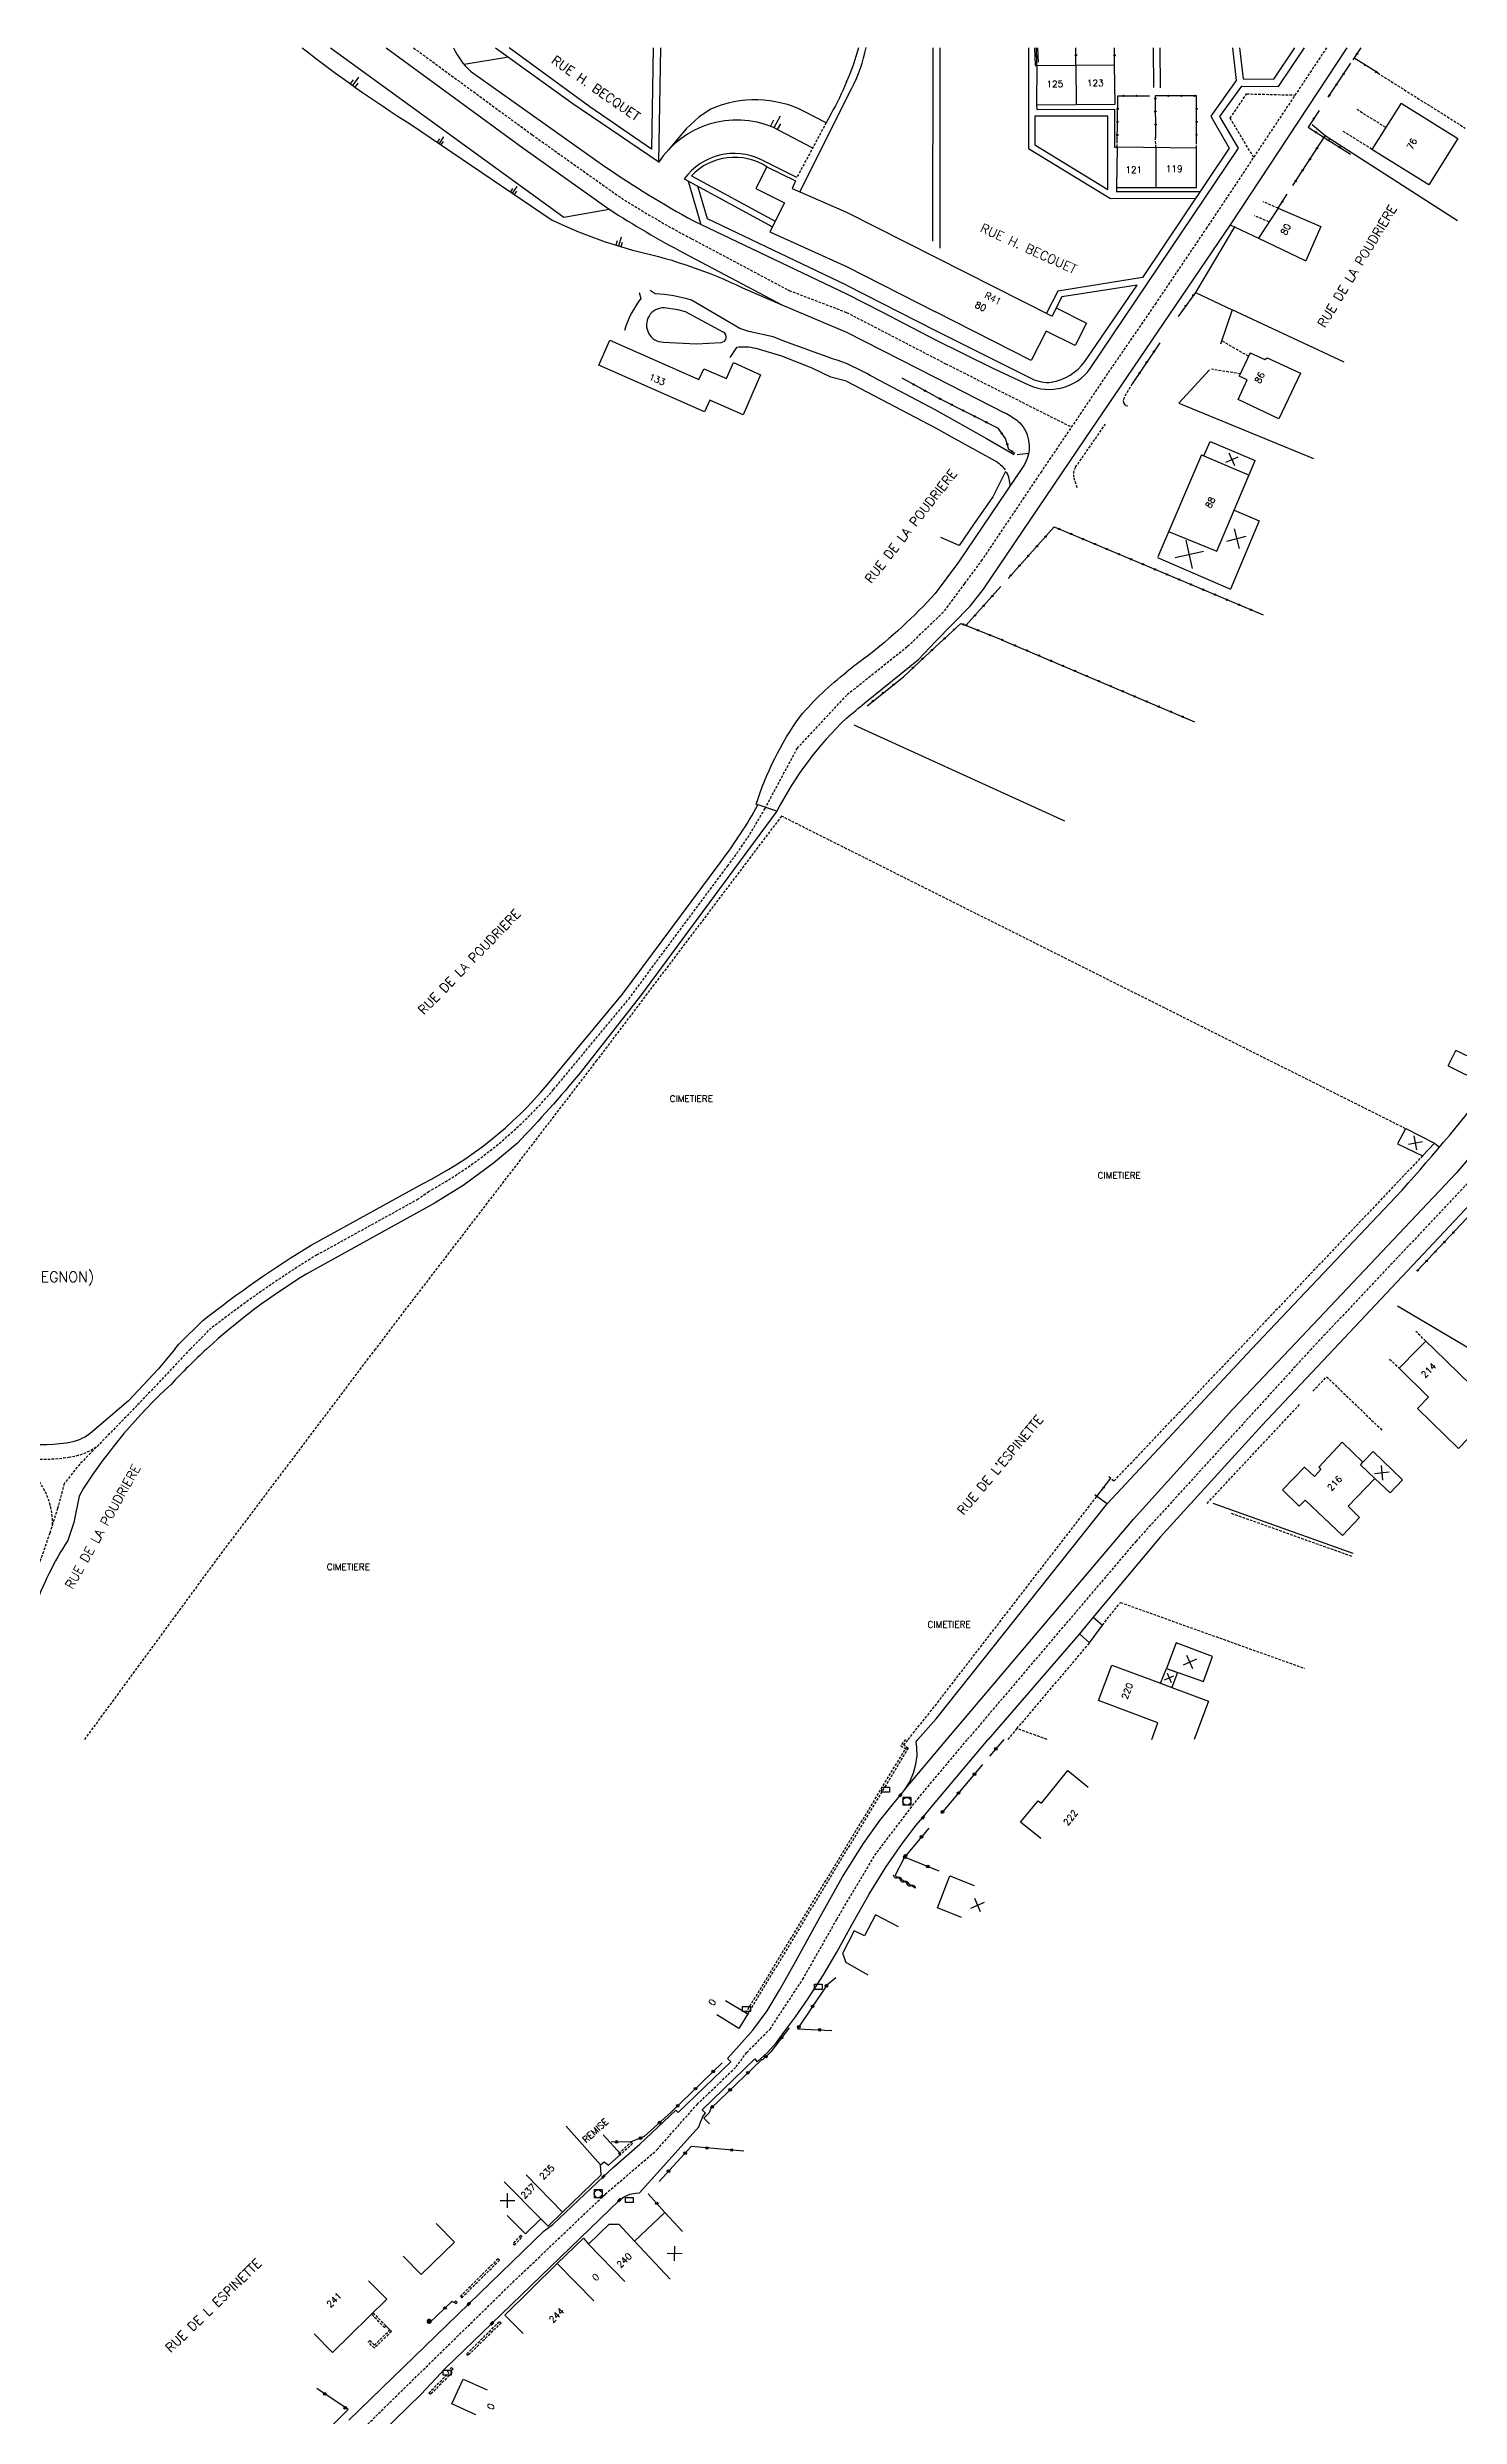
# Model space of a CAD drawing. Header units: millimetres. Extents: x 113000 to 114000, y 124000 to 125000.
# Drawn here: x 113346.5 to 113617.7, y 124544.9 to 125000.1 of the extents above; entities that cross this region are included whole.
import ezdxf
from ezdxf.enums import TextEntityAlignment as Align

# ---------------------------------------------------------------- set-up
doc = ezdxf.new("R2010")
doc.units = ezdxf.units.MM
doc.linetypes.add('DASHED', pattern=[0.75, 0.5, -0.25])
doc.layers.get('0').update_dxf_attribs({"linetype": 'CONTINUOUS'})
for name, color, linetype in [('W0001', 6, 'DASHED'), ('W0008', 7, 'CONTINUOUS'), ('W0100', 7, 'CONTINUOUS'), ('W0105', 7, 'CONTINUOUS'), ('W0112', 1, 'DASHED'), ('W0211', 2, 'CONTINUOUS'), ('W0310', 3, 'CONTINUOUS'), ('W0322', 7, 'CONTINUOUS'), ('W0400', 7, 'CONTINUOUS'), ('W0420', 7, 'CONTINUOUS'), ('W0980', 7, 'CONTINUOUS'), ('W0984', 7, 'CONTINUOUS'), ('W0989', 7, 'CONTINUOUS'), ('W0991', 7, 'CONTINUOUS'), ('W1102', 7, 'CONTINUOUS'), ('W1471', 7, 'CONTINUOUS'), ('W1473', 7, 'CONTINUOUS')]:
    doc.layers.add(name, color=color, linetype=linetype)
doc.styles.get("Standard").update_dxf_attribs({"font": 'romans.shx', "width": 0.85})

# ---------------------------------------------------------------- blocks, each defined once
blk = doc.blocks.new('t322o')
at = {"color": 0, "linetype": 'Continuous'}
for radius in [0.25, 0.15]:
    blk.add_circle((0, 0), radius, dxfattribs=at)
blk = doc.blocks.new('t310o')
at = {"color": 0, "linetype": 'Continuous'}
for centre, start, end in [((-0.5, 0.38), 216.8699, 323.1304), ((0.5, -0.37), 36.8699, 143.1303)]:
    blk.add_arc(centre, 0.625, start, end, dxfattribs=at)
blk = doc.blocks.new('t991o')
at = {"color": 0, "linetype": 'Continuous'}
for p, q in [((-1, 1), (1, -1)), ((-1, -1), (1, 1))]:
    blk.add_line(p, q, dxfattribs=at)
blk = doc.blocks.new('T420')
for p, q in [((0.75, 0.75), (-0.75, 0.75)), ((-0.75, 0.75), (-0.75, -0.75)), ((0.75, 0.75), (0.75, -0.75)), ((0.75, -0.75), (-0.75, -0.75))]:
    blk.add_line(p, q)
blk.add_ellipse((0, 0), major_axis=(-0.53, 0.53), ratio=1, start_param=3.926991, end_param=10.210176)
blk = doc.blocks.new('T400')
for p, q in [((-0.15, 0.3), (0.15, 0.3)), ((-0.15, -0.25), (-0.15, 0.3)), ((-0.15, 0.15), (0.15, 0.15)), ((-0.15, 0), (0.15, 0)), ((0.15, 0.3), (0.15, -0.25)), ((-0.15, -0.15), (0.15, -0.15)), ((-0.15, -0.25), (-0.15, -0.3)), ((-0.15, -0.3), (0.15, -0.3)), ((0.15, -0.3), (0.15, -0.25))]:
    blk.add_line(p, q)
blk = doc.blocks.new('OH01')
at = {"layer": 'W0322', "color": 0}
for radius in [0.25, 0.15]:
    blk.add_circle((0, 0), radius, dxfattribs=at)
blk = doc.blocks.new('BB06')
for p, q in [((-1, -1), (1, 1)), ((-1, 1), (1, -1))]:
    blk.add_line(p, q)
blk = doc.blocks.new('TP15')
at = {"color": 0}
for p, q in [((-0.29, 0.5), (-0.29, 0)), ((0, 1), (0, 0)), ((0.29, 0.5), (0.29, 0))]:
    blk.add_line(p, q, dxfattribs=at)
blk = doc.blocks.new('T1471')
at = {"color": 0, "linetype": 'Continuous', "flags": 128}
blk.add_lwpolyline([(-0.75, -0.5), (-0.75, 0.5), (0.75, 0.5), (0.75, -0.5), (-0.75, -0.5)], dxfattribs=at)
blk = doc.blocks.new('T1473')
at = {"color": 0, "linetype": 'Continuous', "const_width": 0.5, "flags": 128}
blk.add_lwpolyline([(-0.25, 0, 1), (0.25, 0, 1)], format="xyb", close=True, dxfattribs=at)

msp = doc.modelspace()

# ---------------------------------------------------------------- linework, layer by layer
at = {"layer": 'W0001'}
for points in [[(113416.83, 125000), (113439.62, 124983.29), (113456.14, 124971.56, 0.022189), (113470.25, 124963.31), (113488.99, 124953.37), (113500, 124949.16)], [(113373.96, 124750), (113377.8, 124753.85, -0.028119), (113398.28, 124768.1), (113417.54, 124778.72), (113419.66, 124780.22, 0.090863), (113443.73, 124799.87), (113458.16, 124817.25), (113477.14, 124842.79, 0.036703), (113484.31, 124853.82), (113490.52, 124865.39), (113500, 124875.59)], [(113347.49, 124716.26, 0.158981), (113344.99, 124724.52), (113343.54, 124725.77), (113340.84, 124727.63), (113328.26, 124733.59), (113327.13, 124734.08), (113327.13, 124734.08, 0.010328), (113317.8, 124737.46, 0.166914), (113309.83, 124737.45, 0.027875), (113296.05, 124732.59, -0.034037), (113283.41, 124729.03, -0.311352), (113257.89, 124736.78, -0.296456)], [(113356.12, 124731.36, -0.123509), (113350.59, 124729.22, -0.117504), (113334.75, 124730.51, 0.010328)]]:
    msp.add_lwpolyline(points, format="xyb", dxfattribs=at)
for points in [[(113592.19, 125000), (113569.19, 124965.46), (113559.43, 124950.99), (113550.14, 124937.43), (113537.43, 124918.62), (113526.05, 124901.67), (113522.64, 124897.06), (113518.58, 124891.57), (113511.65, 124884.9), (113500, 124875.59)], [(113578.19, 124978.97), (113573.68, 124986.47), (113576.82, 124991.15), (113586.15, 124990.93)], [(113500, 124949.16), (113519.02, 124939.31), (113543.19, 124927.14)], [(113705.77, 124928.26), (113693.05, 124906.33), (113676.15, 124878.13), (113667.16, 124863.62), (113655.91, 124844.3), (113646.95, 124826.87), (113634.88, 124803.83), (113628.27, 124792.81), (113621.8, 124784.54), (113589.23, 124750)], [(113373.96, 124750), (113363.74, 124739.15), (113352.73, 124727.89), (113349.73, 124724.14), (113348.48, 124719.39), (113346.98, 124714.64), (113344.73, 124708.14), (113331.05, 124675.27)], [(113589.23, 124750), (113555.62, 124713.12), (113523.22, 124675)], [(113216.06, 124341.42), (113249.8, 124377.12), (113283.91, 124413.14), (113325.16, 124456.73), (113360.47, 124494.07), (113382.83, 124517.73), (113409.57, 124544.96), (113435.88, 124570.69), (113453.67, 124587.64), (113463.59, 124596.16), (113471.29, 124604.87), (113478.78, 124612.07), (113480.82, 124614.85), (113485.31, 124619.36), (113491.59, 124628.92), (113498.16, 124640.49), (113505.42, 124652.75), (113513.68, 124663.59), (113523.22, 124675)]]:
    msp.add_lwpolyline(points, dxfattribs=at)
at = {"layer": 'W0008'}
for p, q in [((113511.15, 124665.33), (113519.25, 124675)), ((113516.4, 124662.13), (113527.19, 124675))]:
    msp.add_line(p, q, dxfattribs=at)
for points in [[(113411.58, 125000), (113437.81, 124980.78), (113454.4, 124968.99, 0.022274), (113468.8, 124960.56), (113487.59, 124950.6), (113500, 124945.38)], [(113424.5, 125000, 0.104671), (113427.77, 124995.54), (113453.6, 124977.17, 0.023405), (113470.63, 124966.74), (113500, 124952.73)], [(113500, 124993.46, 0.042648), (113502.34, 125000.08)], [(113500, 124990.25), (113501, 124992.23, 0.069791), (113503.75, 125000.08)], [(113500, 124871.24, 0.007078), (113503.48, 124874.15), (113513.83, 124882.5), (113517, 124885.88), (113523.72, 124892.74), (113526.32, 124895.97), (113545.81, 124924.9), (113573.74, 124965.98), (113596.12, 125000)], [(113500, 124952.73), (113506.92, 124949.24), (113517.07, 124943.92), (113528.21, 124938.36), (113534.91, 124935.26, 0.358675), (113546.81, 124938.39), (113575.25, 124980.69), (113571.7, 124986.82), (113575.93, 124992.64), (113582.98, 124992.58), (113587.94, 125000)], [(113500, 124993.46, -0.035801), (113497.03, 124987.4), (113496.09, 124985.6)], [(113490.44, 124975.07), (113483.65, 124978.5, 0.365069), (113468.84, 124974.8), (113485.77, 124965.63)], [(113484.72, 124977.16, 0.356253), (113470.2, 124975.41), (113486.3, 124966.67)], [(113460.15, 124953.02), (113460.51, 124951.85, 0.099576), (113457.38, 124945.69)], [(113500, 124939.38, -0.016911), (113485.89, 124944.49), (113481.25, 124945.51), (113479.52, 124946.06), (113470.23, 124951.53, 0.065192), (113463.27, 124952.71), (113462.3, 124953.38)], [(113500, 124954.39), (113517.07, 124945.66), (113535.62, 124936.41, 0.137723), (113539.32, 124935.75, 0.200191), (113545.74, 124939.76), (113555.79, 124954.38), (113541.32, 124952.14), (113540.27, 124950.03)], [(113500, 124945.38), (113517.07, 124936.65), (113530.35, 124929.89, -0.051528), (113532.92, 124928.27, -0.163668), (113534.9, 124924.9, -0.212748), (113533.8, 124919.34), (113521.53, 124901.19), (113517, 124895.13, -0.044745), (113503.76, 124882.96, 0.015541), (113500, 124880.05)], [(113500, 124935.96), (113497, 124936.73), (113493.42, 124938.43), (113487.59, 124940.75), (113482.61, 124942.2, 0.107057), (113478.88, 124942.4), (113477.57, 124940.48)], [(113500, 124935.96), (113517.07, 124926.98), (113520.89, 124924.9), (113528.52, 124920.66, -0.117916), (113530.44, 124918.93)], [(113702.5, 124928.26), (113693.15, 124912.2), (113667.68, 124870.54), (113656.62, 124851.8), (113652.67, 124844.65), (113648.87, 124836.98), (113636.21, 124813.09, -0.070279), (113617.14, 124783.87), (113585.1, 124750)], [(113531.41, 124915.8, 0.124877), (113530.73, 124918.44, 0.124877)], [(113500, 124871.24, 0.083197), (113486.58, 124853.31), (113482.64, 124854.66, -0.078344), (113491.07, 124871.56, -0.051368), (113500, 124880.05)], [(113371.02, 124750), (113371.78, 124750.91), (113376.34, 124755.49, -0.028329), (113397.18, 124769.99), (113418.54, 124781.77, 0.104134), (113442.57, 124800.84), (113456.97, 124818.19), (113475.93, 124843.7, 0.036727), (113482.99, 124854.54)], [(113486.58, 124853.31), (113460.44, 124817.85), (113448.83, 124803.09, -0.019881), (113436.81, 124789.58), (113432.19, 124785.72), (113426.56, 124781.57), (113420.97, 124778.12), (113396.37, 124764.44, 0.050152), (113377.1, 124750, 0.050152)], [(113593.56, 124750), (113621.83, 124780.02, 0.071901), (113641.09, 124809.48), (113652.27, 124830.79), (113657.5, 124841.47, -0.293481), (113666.76, 124845.75), (113708.4, 124839.55), (113731.18, 124835.75, -0.03275), (113768.89, 124824.6, -0.401772), (113769.99, 124821.77), (113767.33, 124815.62), (113762.24, 124805.73, -0.056718), (113739.48, 124776.11), (113726.18, 124760.21), (113722.35, 124754.9), (113719.38, 124750)], [(113577.77, 124750), (113605.52, 124779.27, 0.02087), (113623.35, 124800.54, 0.053929), (113626.77, 124805.77, 0.17813), (113634.77, 124810.12), (113631.09, 124811.94)], [(113371.02, 124750), (113367.78, 124746.16), (113362.11, 124740.03), (113354.74, 124733.76, -0.131559), (113350.21, 124731.95, -0.161541), (113330.41, 124735.3, 0.046333), (113318.34, 124740.17, 0.105117), (113307.24, 124739.01, 0.010269), (113293.63, 124734.06, -0.049653), (113282.28, 124731.09, -0.297729), (113259.55, 124739.13)], [(113377.1, 124750, 0.020049), (113370.26, 124743.19, 0.063495), (113353.46, 124723.25), (113352.62, 124721.73), (113351.6, 124716.69), (113350.44, 124713.25, 0.058345), (113343.94, 124700.06), (113333.05, 124675.26)]]:
    msp.add_lwpolyline(points, format="xyb", dxfattribs=at)
for points in [[(113435.07, 124998.22), (113426.54, 124996.79)], [(113432.59, 125000), (113447.24, 124989.46), (113463.97, 124978.12), (113464.32, 125000)], [(113462.89, 125000), (113462.57, 124980.52), (113450.69, 124988.65), (113435.22, 125000)], [(113516.55, 125000.02), (113516.49, 124962.82)], [(113517.93, 125000), (113517.94, 124961.53)], [(113534.92, 125000), (113534.92, 124980.64), (113550.67, 124971.07), (113567.03, 124971.1)], [(113536.11, 125000), (113536.23, 124996.59), (113536.56, 124996.59)], [(113574.12, 125000), (113574.85, 124993.75), (113569.93, 124986.86), (113573.46, 124980.72), (113556.84, 124955.84), (113540.58, 124953.24), (113538.37, 124949)], [(113558.9, 125000), (113558.98, 124992.36)], [(113560.17, 125000), (113560.23, 124992.29)], [(113575.46, 125000), (113576.18, 124994.02), (113582.06, 124993.99), (113586.09, 125000)], [(113500, 124990.25), (113490.96, 124972.25)], [(113536.5, 124989.07), (113536.53, 124988.16), (113551.43, 124988.18), (113551.49, 124980.93), (113551.96, 124980.93)], [(113469.58, 124974.4), (113472.03, 124966.04)], [(113500, 124954.39), (113473.29, 124967.16), (113471.43, 124973.4)], [(113551.84, 124973.19), (113551.83, 124972.4), (113567.88, 124972.37)], [(113573.7, 124966), (113579.14, 124963.41)], [(113574.53, 124965.61), (113566.99, 124952.98), (113574.05, 124949.68)], [(113505.16, 124936.71), (113517.07, 124930.44), (113526.85, 124924.91), (113532.21, 124921.87)], [(113532.77, 124921.84), (113534.96, 124922.09)], [(113501.38, 124869.91), (113541.83, 124851.5)], [(113612.94, 124789.57), (113613.87, 124788.78)], [(113605.79, 124758.32), (113619.9, 124750)], [(113519.25, 124675), (113519.25, 124675), (113519.25, 124675), (113555.13, 124717.31), (113574.1, 124738.37), (113585.1, 124750)], [(113593.56, 124750), (113579.79, 124735.37), (113579.79, 124735.37), (113560.23, 124713.86), (113560.23, 124713.86), (113560.23, 124713.86), (113547.39, 124698.46), (113544.72, 124695.26), (113527.19, 124675)], [(113550.07, 124720.26), (113577.77, 124750)], [(113513.69, 124675), (113517.22, 124678.97), (113517.22, 124678.97), (113517.22, 124678.97), (113517.22, 124678.97), (113517.22, 124678.97), (113550.07, 124720.26), (113548.07, 124721.7)], [(113547.39, 124698.46), (113549.14, 124696.97)], [(113544.72, 124695.26), (113546.68, 124693.53)], [(113546.68, 124693.53), (113549.14, 124696.97)], [(113511.17, 124665.35), (113512.14, 124666.88), (113512.87, 124668.57), (113513.33, 124670.25), (113513.55, 124671.83), (113513.52, 124673.47), (113513.34, 124674.56), (113513.69, 124675)], [(113404.41, 124544.22), (113427.44, 124566.54), (113441.94, 124580.6), (113443.58, 124581.79), (113453.34, 124591.03), (113455.15, 124592.73), (113460.3, 124597.26), (113467.2, 124603.79), (113467.63, 124603.33), (113477.76, 124613.03), (113477.12, 124613.73), (113479.39, 124616.21), (113482.02, 124619.14), (113484.73, 124622.83), (113487.13, 124626.8), (113489.94, 124631.82), (113494.94, 124640.91), (113499.2, 124648.58), (113503.24, 124654.98), (113506.39, 124659.4), (113509.1, 124662.77), (113510.33, 124664.3), (113511.52, 124665.74)], [(113408.37, 124539.52), (113418.24, 124549.15), (113423.12, 124554.32), (113431.89, 124562.81), (113456.37, 124586.51), (113457.13, 124587.09), (113458.39, 124587.62), (113459.5, 124587.85), (113460.25, 124587.86), (113471.65, 124600.56), (113471.94, 124601.47), (113472.42, 124602.56), (113472.94, 124603.2), (113472.29, 124603.87), (113482.38, 124613.61), (113482.86, 124613.09), (113484.75, 124614.77), (113486.53, 124616.78), (113488.47, 124619.38), (113490.21, 124621.73), (113492.5, 124625.04), (113495.55, 124629.78), (113498.14, 124634.1), (113501.07, 124639.51), (113504.34, 124645.25), (113507.55, 124650.48), (113510.76, 124655.04), (113513.4, 124658.5), (113514.65, 124659.98), (113516.4, 124662.13)]]:
    msp.add_lwpolyline(points, dxfattribs=at)
msp.add_lwpolyline([(113536.16, 124986.85), (113536.15, 124981.39), (113550.2, 124972.8), (113550.18, 124986.87)], close=True, dxfattribs=at)
msp.add_lwpolyline([(113464.95, 124950.04, 1.000814), (113464.81, 124943.45), (113471.18, 124943.15), (113475.91, 124943.41, 0.770786), (113476.33, 124945.35), (113469.04, 124949.26), (113467.6, 124949.64)], format="xyb", close=True, dxfattribs=at)
msp.add_arc((113444.97, 124826.65), 125.44, 61.3302, 63.9815, dxfattribs=at)
at = {"layer": 'W0100'}
for p, q in [((113503.42, 124637.25), (113501.48, 124638.26)), ((113505.53, 124641.3), (113503.42, 124637.25)), ((113509.96, 124638.99), (113505.53, 124641.3)), ((113499.75, 124632.25), (113504.1, 124629.79))]:
    msp.add_line(p, q, dxfattribs=at)
for points in [[(113536.56, 124996.59), (113536.5, 124989.07)], [(113536.56, 124996.59), (113544.06, 124996.64)], [(113544.06, 124996.64), (113551.49, 124996.7)], [(113544.06, 124996.64), (113544.07, 124989.12)], [(113551.58, 124989.17), (113551.49, 124996.7)], [(113536.5, 124989.07), (113551.58, 124989.17)], [(113606.5, 124989.38), (113600.91, 124980.49)], [(113606.5, 124989.38), (113617.4, 124982.55)], [(113551.96, 124980.93), (113551.84, 124973.19)], [(113567.21, 124980.73), (113551.96, 124980.93)], [(113559.37, 124980.83), (113559.41, 124973.18)], [(113567.19, 124973.17), (113567.21, 124980.73)], [(113611.82, 124973.65), (113600.91, 124980.49)], [(113617.4, 124982.55), (113611.82, 124973.65)], [(113484.72, 124977.16), (113482.59, 124972.98)], [(113484.72, 124977.16), (113490.22, 124974.43)], [(113482.59, 124972.98), (113488.11, 124970.21)], [(113490.22, 124974.43), (113489.55, 124972.97)], [(113489.55, 124972.97), (113500, 124968.44)], [(113551.84, 124973.19), (113567.19, 124973.17)], [(113488.11, 124970.21), (113485.25, 124964.62)], [(113500, 124968.44), (113517.07, 124959.76)], [(113582.89, 124969.18), (113579.14, 124963.41)], [(113582.89, 124969.18), (113591.09, 124965.66)], [(113485.25, 124964.62), (113500, 124957.96)], [(113579.14, 124963.41), (113588.21, 124959.08)], [(113591.09, 124965.66), (113588.21, 124959.08)], [(113500, 124957.96), (113517.07, 124949.25)], [(113517.07, 124959.76), (113539.47, 124948.45)], [(113535.47, 124939.94), (113517.07, 124949.25)], [(113540.27, 124950.03), (113539.47, 124948.45)], [(113540.27, 124950.03), (113546.06, 124947.07)], [(113452.44, 124939.03), (113454.52, 124943.82)], [(113454.52, 124943.82), (113471.63, 124936.27)], [(113538.35, 124945.56), (113535.47, 124939.94)], [(113543.88, 124942.79), (113538.35, 124945.56)], [(113546.06, 124947.07), (113543.88, 124942.79)], [(113472.7, 124930.05), (113452.44, 124939.03)], [(113476.94, 124936.46), (113478.3, 124939.52)], [(113478.3, 124939.52), (113483.5, 124937.15)], [(113577.49, 124941.42), (113575.43, 124936.89)], [(113577.49, 124941.42), (113580.36, 124940.11)], [(113580.36, 124940.11), (113580.76, 124940.46)], [(113580.76, 124940.46), (113587.15, 124937.46)], [(113471.63, 124936.27), (113472.6, 124938.32)], [(113472.6, 124938.32), (113476.94, 124936.46)], [(113483.5, 124937.15), (113480.15, 124929.5)], [(113575.19, 124932.45), (113576.91, 124936.18)], [(113576.91, 124936.18), (113575.43, 124936.89)], [(113587.15, 124937.46), (113583.03, 124928.73)], [(113473.74, 124932.33), (113472.7, 124930.05)], [(113480.15, 124929.5), (113473.74, 124932.33)], [(113583.03, 124928.73), (113575.19, 124932.45)], [(113568.18, 124921.82), (113559.78, 124902.21)], [(113568.18, 124921.82), (113577.31, 124917.89)], [(113568.61, 124921.63), (113569.83, 124924.38)], [(113569.83, 124924.38), (113578.5, 124920.71)], [(113571.13, 124903.27), (113578.5, 124920.71)], [(113561.86, 124907.07), (113571.12, 124903.28)], [(113579.24, 124909.11), (113573.73, 124896.01)], [(113574.47, 124911.17), (113579.24, 124909.11)], [(113559.72, 124902.07), (113573.73, 124896.01)], [(113615.51, 124804.44), (113616.99, 124807.38)], [(113623.36, 124804.34), (113616.99, 124807.38)], [(113615.51, 124804.44), (113621.88, 124801.27)], [(113607.37, 124792.34), (113605.84, 124789.45)], [(113605.84, 124789.45), (113610.62, 124787.13)], [(113607.38, 124792.35), (113612.94, 124789.57)], [(113612.94, 124789.57), (113610.62, 124787.13)], [(113609.73, 124750), (113606.1, 124746.32), (113611.79, 124740.76), (113609.68, 124738.55), (113617.52, 124730.92), (113624.77, 124738.4), (113612.82, 124750)], [(113611.24, 124751.53), (113609.73, 124750)], [(113611.24, 124751.53), (113612.82, 124750)], [(113599.17, 124728.27), (113595.19, 124732.08), (113590.7, 124727.33), (113591.1, 124726.83), (113589.84, 124725.53), (113587.93, 124727.3), (113583.7, 124722.94), (113586.92, 124719.84), (113588.07, 124720.98), (113595.25, 124714.18), (113598.53, 124717.62), (113596.31, 124719.82), (113601.43, 124725.15), (113598.68, 124727.75), (113599.17, 124728.27)], [(113598.68, 124727.75), (113599.17, 124728.27), (113601.12, 124730.32), (113606.77, 124724.9), (113604.37, 124722.36), (113601.43, 124725.15), (113598.68, 124727.75)], [(113568.53, 124686.14), (113570.28, 124690.93), (113563.31, 124693.54), (113561.42, 124688.64), (113568.53, 124686.14)], [(113558.62, 124675), (113559.8, 124678.22), (113548.4, 124682.5), (113550.94, 124689.29), (113560.32, 124685.79), (113561.42, 124688.64), (113563.58, 124687.88), (113562.46, 124685), (113569.53, 124682.36), (113566.77, 124675)], [(113560.32, 124685.79), (113562.46, 124685)], [(113537.3, 124655.94), (113533.43, 124659.11), (113536.81, 124663.23), (113537.43, 124662.73), (113542.49, 124669), (113546.38, 124665.85)], [(113522.1, 124640.82), (113517.45, 124642.66), (113519.86, 124648.79), (113524.51, 124646.95)], [(113501.48, 124638.26), (113499.2, 124633.87), (113499.28, 124633.8), (113499.78, 124632.31), (113499.75, 124632.25)], [(113476.74, 124624.85), (113481.01, 124622.25), (113479.33, 124619.49), (113475.06, 124622.09)], [(113434.8, 124583.54), (113438.33, 124579.99), (113441.28, 124582.91), (113442.68, 124581.48), (113445.44, 124584.18), (113452.85, 124591.38), (113452.77, 124593.24), (113453.44, 124593.83), (113454.26, 124593.18), (113456.62, 124595.32), (113453.26, 124599.02)], [(113437.86, 124560.84), (113434.36, 124564.4), (113444.43, 124574.3), (113449.47, 124579.16), (113450.44, 124578), (113454.42, 124581.88), (113456.28, 124581.87), (113459.28, 124578.6), (113465.08, 124584.09), (113468.52, 124580.45)], [(113414.83, 124575.75), (113418.32, 124572.17), (113424.69, 124578.39), (113421.2, 124581.97)], [(113408.18, 124571.01), (113411.68, 124567.44), (113401.28, 124557.22), (113397.77, 124560.79)], [(113428.77, 124545.26), (113424.22, 124547.33), (113426.39, 124552.12), (113430.95, 124550.05)]]:
    msp.add_lwpolyline(points, dxfattribs=at)
at = {"layer": 'W0105'}
msp.add_line((113411.57, 124562.27), (113412.41, 124561.42), dxfattribs=at)
at = {"layer": 'W0112'}
for p, q in [((113511.33, 124675), (113510.4, 124673.8)), ((113510.98, 124673.89), (113511.84, 124675)), ((113511.84, 124673.31), (113481.02, 124622.26)), ((113511.86, 124673.29), (113510.98, 124673.89)), ((113481.02, 124622.26), (113480.67, 124622.47)), ((113458.9, 124597.35), (113456.49, 124595.13)), ((113456.49, 124595.13), (113456.22, 124595.43)), ((113436.23, 124577.85), (113437.7, 124579.42)), ((113437.7, 124579.42), (113437.41, 124579.69)), ((113426.11, 124567.74), (113433.34, 124574.94)), ((113433.34, 124574.94), (113433.06, 124575.22)), ((113425.19, 124566.8), (113424.9, 124567.08)), ((113425.01, 124566.62), (113425.19, 124566.8)), ((113409.05, 124564.85), (113411.58, 124562.27)), ((113412.58, 124561.25), (113409.32, 124558.06)), ((113411.58, 124562.27), (113411.29, 124561.99)), ((113427.05, 124556.96), (113433.36, 124563.19)), ((113433.36, 124563.19), (113433.64, 124562.9)), ((113409.32, 124558.06), (113408.15, 124559.22)), ((113423.33, 124553.58), (113424.15, 124554.32))]:
    msp.add_line(p, q, dxfattribs=at)
for points in [[(113536.56, 124996.59), (113536.55, 124996.82)], [(113544.06, 124996.64), (113544.06, 124997.2)], [(113551.49, 124996.7), (113551.48, 124997.13)], [(113602, 124995.16), (113618.83, 124984.57)], [(113496.09, 124985.6), (113490.44, 124975.07)], [(113603.55, 124984.7), (113598.05, 124988.12)], [(113551.96, 124980.93), (113551.97, 124981.7)], [(113559.37, 124980.83), (113559.36, 124982.75)], [(113567.21, 124980.73), (113567.21, 124981.79)], [(113600.91, 124980.49), (113595.4, 124983.94)], [(113581.17, 124966.53), (113578.32, 124967.75)], [(113582.89, 124969.18), (113580.02, 124970.41)], [(113577.18, 124940.74), (113571.98, 124943.74)], [(113554.86, 124935.45), (113553.32, 124932.87), (113553.12, 124932.25), (113553.17, 124931.76), (113553.56, 124931.28), (113553.99, 124931.23)], [(113575.64, 124937.36), (113570.06, 124938.24)], [(113500, 124846.11), (113487.49, 124852.38), (113451.99, 124805.43), (113415.06, 124757.33), (113409.54, 124750)], [(113607.37, 124792.34), (113500, 124846.11)], [(113610.62, 124787.13), (113575.41, 124750)], [(113611.24, 124751.53), (113609.33, 124753.39)], [(113353.7, 124675), (113353.7, 124675), (113379.01, 124709.49), (113379.01, 124709.49), (113379.01, 124709.49), (113409.54, 124750)], [(113550.37, 124725.51), (113551.38, 124724.66), (113551.38, 124724.66), (113551.38, 124724.66), (113551.38, 124724.66), (113551.38, 124724.66), (113575.41, 124750)], [(113604.3, 124748.08), (113606.1, 124746.32)], [(113589.56, 124741.93), (113592.19, 124744.67), (113602.92, 124734.35)], [(113569.23, 124720.36), (113587.06, 124739.4)], [(113511.84, 124675), (113517, 124681.47), (113517, 124681.47), (113517, 124681.47), (113517, 124681.47), (113548.07, 124721.7), (113547.59, 124722.04)], [(113573.89, 124718.46), (113597.18, 124710.15)], [(113549.14, 124696.97), (113552.58, 124701.32), (113587.97, 124688.65)], [(113538.5, 124675), (113532.72, 124677.08), (113546.68, 124693.53)], [(113538.5, 124675), (113532.72, 124677.08), (113530.96, 124675)], [(113480.67, 124622.47), (113511.5, 124673.51), (113511.84, 124673.31)], [(113510.4, 124673.8), (113511.64, 124672.96), (113511.86, 124673.29)], [(113456.22, 124595.43), (113458.63, 124597.64), (113458.9, 124597.35)], [(113437.41, 124579.69), (113435.94, 124578.12), (113436.23, 124577.85)], [(113433.06, 124575.22), (113425.83, 124568.02), (113426.11, 124567.74)], [(113424.9, 124567.08), (113424.72, 124566.9), (113425.01, 124566.62)], [(113411.29, 124561.99), (113408.76, 124564.57), (113409.05, 124564.85)], [(113409.32, 124558.62), (113412.3, 124561.54), (113412.58, 124561.25)], [(113433.64, 124562.9), (113427.34, 124556.67), (113427.05, 124556.96)], [(113408.15, 124559.22), (113408.43, 124559.51), (113409.32, 124558.62)], [(113419.79, 124549.43), (113423.64, 124553.32), (113423.33, 124553.58)], [(113424.23, 124553.35), (113420.08, 124549.15), (113419.79, 124549.43)], [(113424.15, 124554.32), (113424.42, 124554.02), (113423.94, 124553.6), (113424.23, 124553.35)]]:
    msp.add_lwpolyline(points, dxfattribs=at)
msp.add_lwpolyline([(113544.31, 124915.46), (113543.71, 124917.32, -0.244242), (113543.97, 124919.4), (113547.78, 124924.9), (113549.7, 124927.7)], format="xyb", dxfattribs=at)
at = {"layer": 'W0211'}
for points in [[(113395.48, 125000, 0.026521), (113416.42, 124985.23), (113443.48, 124966.89, 0.047097), (113459.98, 124960.84, -0.058814), (113480.04, 124953.87), (113487.59, 124950.6)], [(113496.09, 124985.6), (113491.88, 124987.79, 0.221449), (113473.93, 124988.22), (113471.68, 124986.75), (113469.18, 124984.46), (113465.72, 124980.33)], [(113493.51, 124980.72), (113485.86, 124984.74, 0.35984), (113463.86, 124977.95, 0.35984)]]:
    msp.add_lwpolyline(points, format="xyb", dxfattribs=at)
for points in [[(113400.92, 125000), (113445.73, 124967.47)], [(113445.73, 124967.47), (113454.4, 124968.99)]]:
    msp.add_lwpolyline(points, dxfattribs=at)
at = {"layer": 'W0310'}
msp.add_line((113513.26, 124646.41), (113509.4, 124648.7), dxfattribs=at)
for points in [[(113536.7, 124999.99), (113536.77, 124997.24)], [(113617.34, 124966.78), (113591.91, 124983.11), (113589.39, 124985.19)], [(113595.58, 124939.59), (113574.05, 124949.68), (113571.81, 124943.07)], [(113569.73, 124938.12), (113563.79, 124931.75), (113589.65, 124921.12)], [(113530.52, 124918.57), (113528.06, 124913.74), (113524.4, 124908.41), (113521.63, 124904.36), (113518.09, 124905.9)], [(113597.29, 124710.7), (113570.38, 124720.31)]]:
    msp.add_lwpolyline(points, dxfattribs=at)
at = {"layer": 'W0322'}
for p, q in [((113530.19, 124675), (113527.47, 124671.81)), ((113526.09, 124670.16), (113518.17, 124660.76)), ((113517.79, 124649.7), (113511.12, 124652.41)), ((113465.13, 124584.12), (113461.87, 124587.71))]:
    msp.add_line(p, q, dxfattribs=at)
for points in [[(113536.55, 124996.82), (113536.47, 125000)], [(113544.06, 124997.2), (113544.06, 125000)], [(113551.48, 124997.13), (113551.45, 125000)], [(113597.3, 124997.72), (113598.82, 125000)], [(113602, 124995.16), (113597.49, 124998)], [(113592.48, 124990.5), (113596.87, 124997.08)], [(113551.97, 124981.7), (113552.1, 124990.76)], [(113552.1, 124990.76), (113558.19, 124990.77)], [(113567.23, 124990.78), (113559.3, 124990.77)], [(113559.3, 124990.77), (113559.36, 124982.75)], [(113567.21, 124981.79), (113567.23, 124990.78)], [(113590.78, 124987.97), (113588.64, 124984.73)], [(113588.64, 124984.73), (113591.7, 124982.79)], [(113585.7, 124973.52), (113591.91, 124983.11)], [(113591.7, 124982.79), (113596.81, 124979.55)], [(113582.89, 124969.18), (113584.62, 124971.86)], [(113566.99, 124952.98), (113563.66, 124948.41)], [(113560.19, 124943.32), (113554.86, 124935.45)], [(113517.07, 124933.02), (113510.67, 124936.52)], [(113517.07, 124933.02), (113529.09, 124926.91)], [(113530.52, 124924.91), (113529.09, 124926.91)], [(113531.17, 124922.83), (113530.52, 124924.91)], [(113532.33, 124922.08), (113531.17, 124922.83)], [(113531.02, 124898.05), (113539.89, 124907.96)], [(113539.89, 124907.96), (113579.98, 124891.06)], [(113522.92, 124889.02), (113529.65, 124896.53)], [(113521.94, 124889.41), (113517, 124884.84)], [(113521.94, 124889.41), (113522.92, 124889.02)], [(113530.1, 124886.14), (113522.92, 124889.02)], [(113517, 124884.84), (113510.92, 124879.18)], [(113530.1, 124886.14), (113566.85, 124870.5)], [(113503.93, 124873.6), (113510.92, 124879.18)], [(113609.59, 124765.01), (113628.52, 124785.12)], [(113548.07, 124721.7), (113550.76, 124725.18)], [(113515.83, 124657.98), (113511.11, 124652.4), (113509.26, 124648.77)], [(113497.93, 124629.2), (113496.22, 124627.79), (113490.56, 124619.39), (113497.16, 124619.11)], [(113488.95, 124619.6), (113485.43, 124615), (113483.87, 124613.43), (113483.71, 124613.53), (113473.91, 124604.1), (113473.59, 124603.27), (113472.61, 124602.25), (113473.66, 124601.15)], [(113476.11, 124612.85), (113466.32, 124603.41), (113461.13, 124598.69), (113458.51, 124597.63), (113454.78, 124597.69)], [(113480.3, 124595.92), (113470.16, 124596.77), (113463.99, 124590.09)], [(113424.72, 124566.79), (113424.19, 124567.02), (113419.96, 124562.95)], [(113396.35, 124538.26), (113404.26, 124546.24), (113398.25, 124550.29)]]:
    msp.add_lwpolyline(points, dxfattribs=at)
at = {"layer": 'W1102'}
for p, q in [((113452.77, 124593.24), (113446.13, 124600.71)), ((113441.28, 124582.91), (113434.24, 124590.01)), ((113445.44, 124584.18), (113438.44, 124591.32)), ((113450.44, 124578), (113457.41, 124570.84)), ((113459.28, 124578.6), (113466.15, 124571.33)), ((113444.43, 124574.3), (113451.44, 124567.17))]:
    msp.add_line(p, q, dxfattribs=at)

# ---------------------------------------------------------------- block references
at = {"layer": 'W0100'}
for p, xscale, yscale, zscale, rotation in [((113574.03, 124920.91), 0.9299748809115029, 0.9299748809115029, 0.9299748809115029, 68.82897797066407), ((113574.9, 124905.69), 1.367828226628292, 1.367828226628292, 1.367828226628292, 329.2500124965392), ((113565.83, 124902.69), 1.963490829570683, 1.963490829570683, 1.963490829570683, 57.20254005358973), ((113609.26, 124789.61), 0.9600289194901741, 0.9600289194901741, 0.9600289194901741, 55.39417624969069), ((113561.95, 124686.82), 0.6928885805384419, 0.6928885805384419, 0.6928885805384419, 338.559642560029)]:
    msp.add_blockref('BB06', p, dxfattribs=dict(at, xscale=xscale, yscale=yscale, zscale=zscale, rotation=rotation))
for p, rotation in [((113602.78, 124726.25), 320.3265883886222), ((113565.92, 124689.84), 159.5852188062074)]:
    msp.add_blockref('BB06', p, dxfattribs=dict(at, rotation=rotation))
at = {"layer": 'W0211'}
for p, xscale, yscale, zscale, rotation in [((113405.13, 124992.77), 1.920164038729755, 1.920164038729755, 1.920164038729755, 324.8454771370733), ((113486.06, 124984.63), 2.498589586369285, 2.498589586369284, 2.498589586369284, 332.3033197908725), ((113421.74, 124981.62), 1.511956217610241, 1.511956217610241, 1.511956217610241, 325.8730159419381), ((113435.8, 124972.09), 1.53239814850811, 1.53239814850811, 1.53239814850811, 325.8730159419395), ((113456.17, 124961.92), 1.772462160711179, 1.772462160711179, 1.772462160711179, 342.8224461143613)]:
    msp.add_blockref('TP15', p, dxfattribs=dict(at, xscale=xscale, yscale=yscale, zscale=zscale, rotation=rotation))
at = {"layer": 'W0310', "rotation": 149.3797404916314}
for p in [(113509.82, 124648.45), (113511.11, 124647.68), (113512.4, 124646.92)]:
    msp.add_blockref('t310o', p, dxfattribs=at)
at = {"layer": 'W0322', "yscale": 0.5}
for p, xscale, rotation in [((113536.51, 124998.37), 0.5, 91.48717163731963), ((113544.06, 124998.56), 0.5, 90.02806713753213), ((113551.47, 124998.53), 0.5, 90.69069059977588), ((113598.04, 124998.83), 0.5, 56.2745224643826), ((113595.48, 124995), 0.5, 56.27452246438327), ((113599.6, 124996.67), 0.5, 147.8285189427902), ((113601.72, 124995.34), 0.5, 147.8285189427902), ((113553.19, 124990.76), 0.5, 0.04369768359168061), ((113555.69, 124990.77), 0.5, 0.04369768359168061), ((113559.3, 124990.25), 0.5, 270.4014582015365), ((113561.8, 124990.77), 0.5, 180.043699934441), ((113564.3, 124990.77), 0.5, 180.043699934441), ((113566.8, 124990.78), 0.5, 180.043699934441), ((113592.71, 124990.84), 0.5, 56.27452246438327), ((113594.1, 124992.92), 0.5, 56.27452246438327), ((113552.03, 124985.76), 0.5, 89.14320221353215), ((113552.07, 124988.26), 0.5, 89.14320221353215), ((113559.32, 124987.75), 0.5, 270.4014582015365), ((113559.34, 124985.25), 0.5, 270.4014582015365), ((113567.22, 124985.78), 0.4999999999999995, 89.88811383076505), ((113567.22, 124988.28), 0.4999999999999995, 89.88811383076505), ((113589.74, 124986.39), 0.5, 236.5905822030763), ((113551.99, 124983.26), 0.5, 89.14320221353215), ((113567.21, 124983.28), 0.4999999999999995, 89.88811383076505), ((113590.13, 124983.78), 0.5, 327.6424010968491), ((113590.34, 124980.69), 0.5, 57.0509682989549), ((113592.59, 124982.23), 0.5, 327.6424010968483), ((113594.7, 124980.89), 0.5, 327.6424010968483), ((113587.62, 124976.49), 0.5, 57.0509682989549), ((113588.98, 124978.59), 0.5, 57.0509682989549), ((113583.73, 124970.49), 0.5, 57.05096829895412), ((113586.26, 124974.4), 0.5, 57.0509682989549), ((113566.6, 124952.45), 0.4999999999999998, 234.0188384287741), ((113565.13, 124950.43), 0.4999999999999998, 234.0188384287741), ((113557.66, 124939.59), 0.5, 235.9345595820714), ((113559.06, 124941.66), 0.5, 235.9345595820714), ((113512.87, 124935.32), 0.5, 151.2935044076318), ((113515.06, 124934.12), 0.5, 151.2935044076318), ((113556.26, 124937.52), 0.5, 235.9345595820714), ((113517.94, 124932.58), 0.5, 333.0524961740597), ((113520.17, 124931.44), 0.5, 333.0524961740597), ((113522.4, 124930.31), 0.5, 333.0524961740597), ((113524.63, 124929.18), 0.5, 333.0524961740597), ((113526.86, 124928.05), 0.5, 333.0524961740597), ((113529.82, 124925.89), 0.5, 125.5992427190032), ((113530.86, 124923.84), 0.5, 107.4647038017582), ((113531.77, 124922.45), 0.5, 147.2278858096067), ((113540.82, 124907.57), 0.5, 337.1497118322721), ((113543.12, 124906.6), 0.5, 337.1497118322721), ((113534.88, 124902.37), 0.5, 48.14465827251767), ((113536.55, 124904.23), 0.5, 48.14465827251767), ((113538.22, 124906.09), 0.5, 48.14465827251767), ((113545.42, 124905.62), 0.5, 337.1497118322721), ((113547.73, 124904.65), 0.5, 337.1497118322721), ((113550.03, 124903.68), 0.5, 337.1497118322721), ((113552.33, 124902.71), 0.5, 337.1497118322721), ((113531.55, 124898.65), 0.5, 48.14465827251767), ((113533.22, 124900.51), 0.5, 48.14465827251767), ((113554.64, 124901.74), 0.5, 337.1497118322721), ((113556.94, 124900.77), 0.5, 337.1497118322721), ((113559.25, 124899.8), 0.5, 337.1497118322721), ((113561.55, 124898.83), 0.5, 337.1497118322721), ((113563.85, 124897.86), 0.5, 337.1497118322721), ((113527.98, 124894.67), 0.5, 48.14469259423797), ((113566.16, 124896.89), 0.5, 337.1497118322721), ((113568.46, 124895.92), 0.5, 337.1497118322721), ((113570.76, 124894.95), 0.5, 337.1497118322721), ((113573.07, 124893.97), 0.5, 337.1497118322721), ((113575.37, 124893), 0.5, 337.1497118322721), ((113522.42, 124889.22), 0.5, 338.1901114489323), ((113522.98, 124889.08), 0.5, 48.14469259423797), ((113524.65, 124890.94), 0.5, 48.14469259423797), ((113526.31, 124892.8), 0.5, 48.14469259423797), ((113577.68, 124892.03), 0.5, 337.1497118322721), ((113516.41, 124884.3), 0.5, 222.9687917727664), ((113518.84, 124886.54), 0.5, 222.7427916731414), ((113520.67, 124888.24), 0.5, 222.7427916731414), ((113525.24, 124888.09), 0.5, 158.1901114489329), ((113527.56, 124887.16), 0.5, 158.1901114489329), ((113529.88, 124886.23), 0.5, 158.1901114489329), ((113532.35, 124885.19), 0.5, 336.9405842027082), ((113534.65, 124884.21), 0.5, 336.9405842027082), ((113512.75, 124880.89), 0.5, 222.9687917727664), ((113514.58, 124882.59), 0.5, 222.9687917727664), ((113536.95, 124883.23), 0.5, 336.9405842027082), ((113539.25, 124882.25), 0.5, 336.9405842027082), ((113541.55, 124881.27), 0.5, 336.9405842027082), ((113543.85, 124880.29), 0.5, 336.9405842027082), ((113546.15, 124879.31), 0.5, 336.9405842027082), ((113507.02, 124876.06), 0.5, 38.63153657834367), ((113508.97, 124877.62), 0.5, 38.63153657834367), ((113548.45, 124878.33), 0.5, 336.9405842027082), ((113550.75, 124877.35), 0.5, 336.9405842027082), ((113553.05, 124876.37), 0.5, 336.9405842027082), ((113555.35, 124875.39), 0.5, 336.9405842027082), ((113505.07, 124874.5), 0.5, 38.63153657834367), ((113557.65, 124874.41), 0.5, 336.9405842027082), ((113559.95, 124873.43), 0.5, 336.9405842027082), ((113562.25, 124872.46), 0.5, 336.9405842027082), ((113564.55, 124871.48), 0.5, 336.9405842027082), ((113614.81, 124770.56), 0.5, 46.72878172762191), ((113616.53, 124772.38), 0.5, 46.72878172762191), ((113611.39, 124766.92), 0.5, 46.72878172762191), ((113613.1, 124768.74), 0.5, 46.72878172762191), ((113609.67, 124765.1), 0.5, 46.72878172762191), ((113549.38, 124723.4), 0.5, 52.31730140746811)]:
    msp.add_blockref('OH01', p, dxfattribs=dict(at, xscale=xscale, rotation=rotation))
at = {"layer": 'W0322'}
for p, rotation in [((113528.65, 124673.19), 229.5543105344203), ((113524.56, 124668.34), 229.8554834145324), ((113518.44, 124661.08), 229.8554834145324), ((113521.5, 124664.71), 229.8554834145324), ((113514.39, 124656.28), 229.8055047498393), ((113511.19, 124652.38), 157.8750639308143), ((113511.32, 124652.66), 229.8055047498393), ((113515.59, 124650.6), 157.8750639308143), ((113496.13, 124627.66), 236.0573749506646), ((113490.82, 124619.78), 236.0573749506646), ((113493.48, 124623.72), 236.0573749506646), ((113487.51, 124617.71), 232.5664431686721), ((113494.84, 124619.21), 357.5537214250642), ((113474.4, 124611.2), 223.9362798694617), ((113481.06, 124610.97), 223.8891020516906), ((113484.49, 124614.05), 225.1652660328918), ((113470.98, 124607.9), 223.9362798694617), ((113477.63, 124607.68), 223.8891020516906), ((113467.56, 124604.61), 223.9362798694617), ((113474.21, 124604.39), 223.8891020516906), ((113455.83, 124597.67), 179.1395233101846), ((113460.43, 124598.4), 201.842679971257), ((113464.08, 124601.38), 222.3432883970524), ((113469.01, 124595.52), 227.2569499372605), ((113473.2, 124596.51), 175.185973349199), ((113477.94, 124596.12), 175.185973349199), ((113465.79, 124592.04), 227.2569499372605), ((113463.54, 124585.88), 132.2513088038172), ((113422.89, 124565.77), 223.8602315684132), ((113399.79, 124549.25), 146.026962323182), ((113403.73, 124546.59), 146.026962323182)]:
    msp.add_blockref('t322o', p, dxfattribs=dict(at, rotation=rotation))
at = {"layer": 'W0400'}
for p, rotation in [((113510.33, 124664.3), 321.182478453804), ((113514.65, 124659.98), 139.95660056658), ((113453.34, 124591.03), 313.4297823389867), ((113456.37, 124586.51), 134.0777923173445), ((113427.44, 124566.54), 314.110058000722), ((113431.89, 124562.81), 134.0766605070476)]:
    msp.add_blockref('T400', p, dxfattribs=dict(at, rotation=rotation))
at = {"layer": 'W0420'}
for p in [(113511.58, 124663.1), (113452.29, 124587.71)]:
    msp.add_blockref('T420', p, dxfattribs=at)
at = {"layer": 'W0991'}
for p, rotation in [((113525.17, 124643.16), 68.49491733314866), ((113434.87, 124586.42), 44.76945826212727), ((113466.99, 124576.25), 43.39278794949047)]:
    msp.add_blockref('t991o', p, dxfattribs=dict(at, rotation=rotation))
at = {"layer": 'W1471'}
for p in [(113507.51, 124665.35), (113494.59, 124627.48), (113480.77, 124623.22), (113458.29, 124586.51), (113423.3, 124553.34)]:
    msp.add_blockref('T1471', p, dxfattribs=at)
at = {"layer": 'W1473'}
msp.add_blockref('T1473', (113419.85, 124563.21), dxfattribs=at)

# ---------------------------------------------------------------- texts
at = {"layer": 'W0980'}
msp.add_text('QUAREGION (QUAREGNON)', height=2, dxfattribs=at).set_placement((113338.02, 124763.74), align=Align.MIDDLE)
at = {"layer": 'W0984'}
for p in [(113470.19, 124798.1), (113552.36, 124783.37), (113404.32, 124708.14), (113519.7, 124697.09)]:
    msp.add_text('CIMETIERE', height=1.25, dxfattribs=at).set_placement(p, align=Align.MIDDLE)
msp.add_text('REMISE', height=1.25, rotation=42.2786, dxfattribs=at).set_placement((113451.77, 124599.85), align=Align.MIDDLE)
at = {"layer": 'W0989'}
for s, rotation, p in [('RUE H. BECQUET', 325.315, (113451.82, 124992.17)), ('RUE H. BECOUET', 335.7063, (113534.97, 124961.43)), ('RUE DE LA POUDRIERE', 58.8784, (113598.05, 124958.07)), ('RUE DE LA POUDRIERE', 52.0061, (113512.34, 124908.09)), ('RUE DE LA POUDRIERE', 45.8949, (113427.54, 124824.39)), ("RUE DE L'ESPINETTE", 50.0098, (113529.5, 124727.75)), ('RUE DE LA POUDRIERE', 60.7806, (113357.15, 124715.89)), ('RUE DE L ESPINETTE', 44.108, (113378.42, 124566.25))]:
    msp.add_text(s, height=1.75, rotation=rotation, dxfattribs=at).set_placement(p, align=Align.MIDDLE)
at = {"layer": 'W0991'}
for s, rotation, p in [('125', 0.3917, (113540, 124993.05)), ('123', 0.3917, (113547.77, 124993.24)), ('76', 63.231, (113608.58, 124981.54)), ('121', 0.3917, (113555.15, 124976.57)), ('119', 0.3917, (113562.92, 124976.75)), ('80', 63.231, (113584.34, 124965.13)), ('R41', 332.7957, (113528.13, 124951.85)), ('80', 334.1243, (113525.74, 124950.31)), ('133', 337.8438, (113463.63, 124936.27)), ('86', 63.231, (113579.33, 124936.62)), ('88', 63.231, (113569.85, 124912.64)), ('214', 45.4142, (113611.77, 124745.91)), ('216', 46.604, (113593.73, 124724.23)), ('220', 69.4911, (113553.9, 124684.3)), ('222', 50.6546, (113543, 124659.97)), ('0', 58.6611, (113474.19, 124624.51)), ('235', 44.2074, (113442.45, 124591.88)), ('237', 44.407, (113438.87, 124588.22)), ('240', 44.2253, (113457.31, 124574.92)), ('0', 43.9251, (113451.81, 124571.69)), ('241', 44.4816, (113401.58, 124567.32)), ('244', 44.49, (113444.3, 124564.36)), ('0', 65.5609, (113431.68, 124546.83))]:
    msp.add_text(s, height=1.25, rotation=rotation, dxfattribs=at).set_placement(p, align=Align.MIDDLE)

doc.saveas('drawing.dxf')
